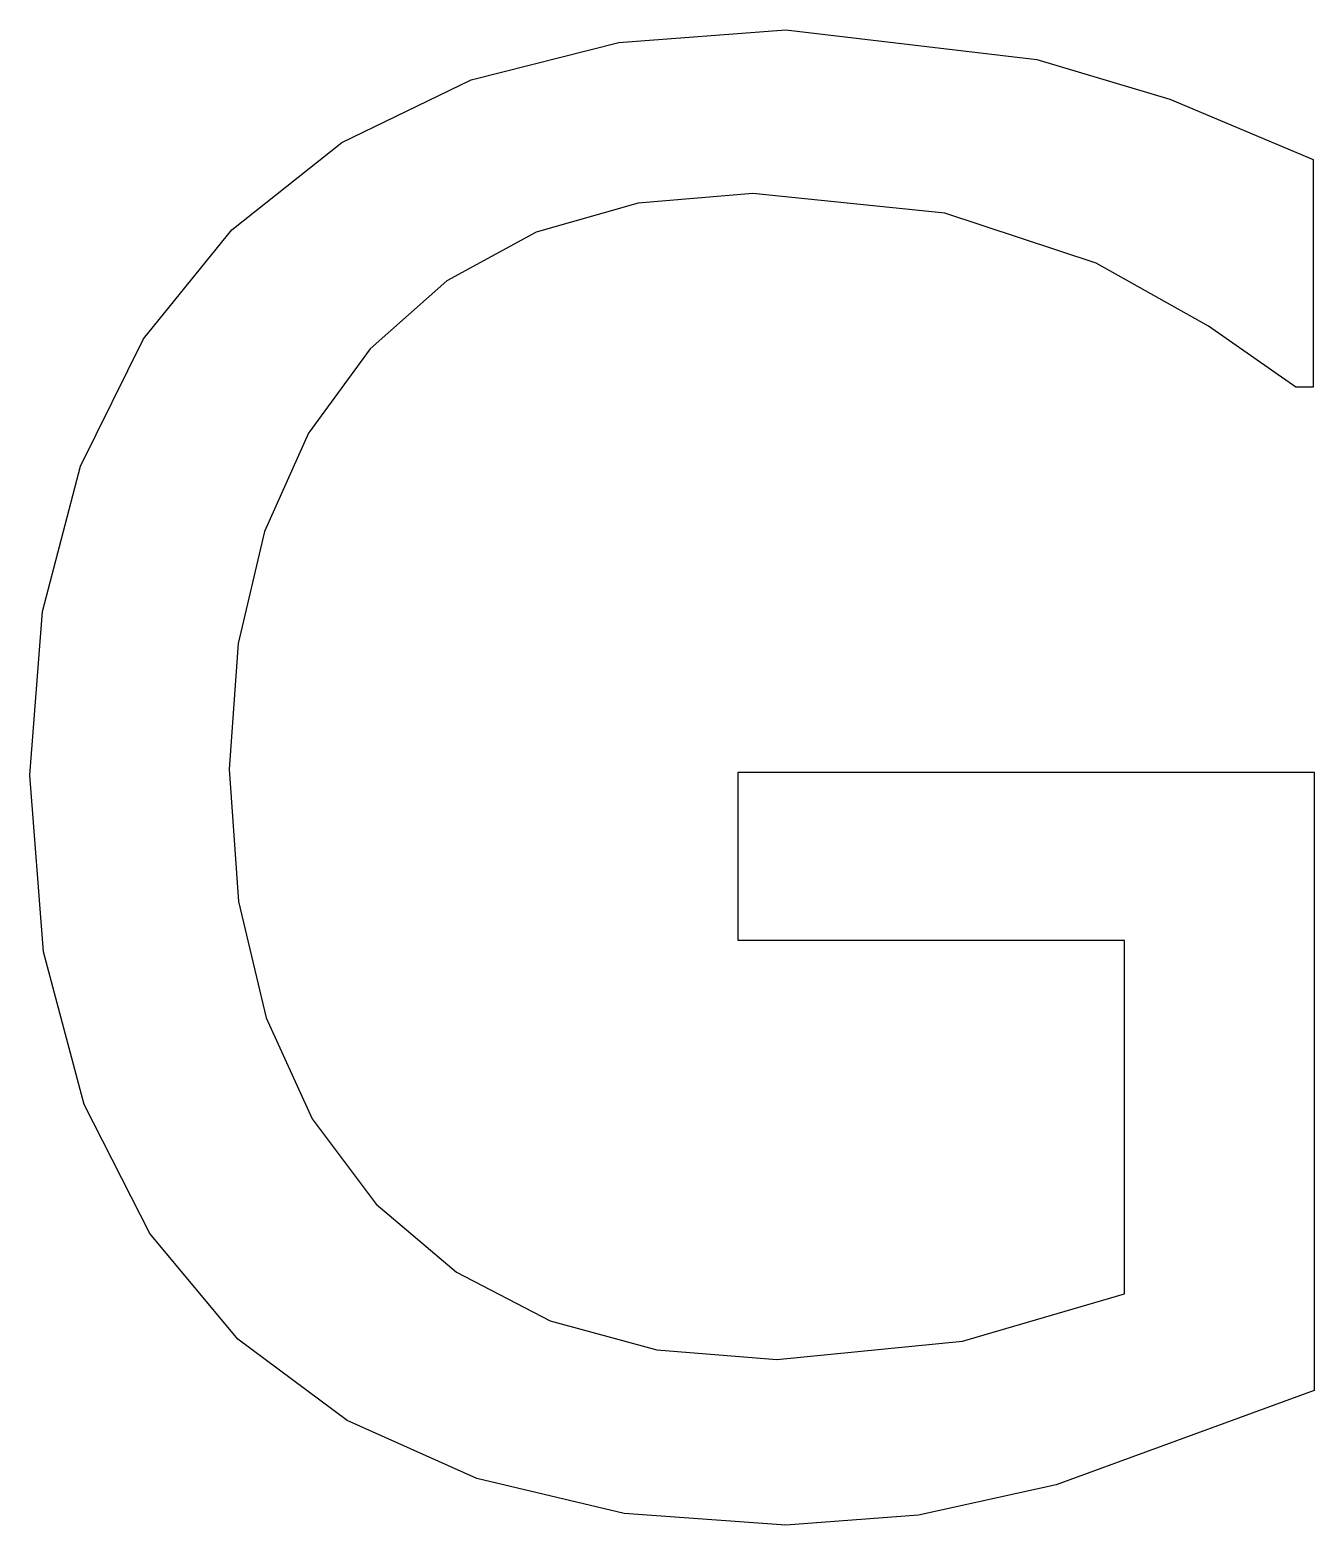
# Model space of a CAD drawing. Header units: metres. Extents: x -82 to 82, y 0 to 191.
import ezdxf

# ---------------------------------------------------------------- set-up
doc = ezdxf.new("R2010")
doc.units = ezdxf.units.M

msp = doc.modelspace()

# ---------------------------------------------------------------- linework, layer by layer
at = {"layer": 'COMPONENT0'}
for p, q in [((-6.76, 189), (14.49, 190.59)), ((14.49, 190.59), (46.51, 186.83)), ((-25.61, 184.22), (-6.76, 189)), ((46.51, 186.83), (63.48, 181.76)), ((-42.07, 176.26), (-25.61, 184.22)), ((63.48, 181.76), (81.73, 174.06)), ((-56.13, 165.12), (-42.07, 176.26)), ((81.73, 174.06), (81.73, 145.07)), ((10.3, 169.74), (-4.31, 168.51)), ((34.79, 167.22), (10.3, 169.74)), ((-4.31, 168.51), (-17.32, 164.79)), ((54.09, 160.86), (34.79, 167.22)), ((-67.38, 151.22), (-56.13, 165.12)), ((-17.32, 164.79), (-28.71, 158.61)), ((68.4, 152.84), (54.09, 160.86)), ((-28.71, 158.61), (-38.49, 149.95)), ((79.51, 145.07), (68.4, 152.84)), ((-75.42, 135), (-67.38, 151.22)), ((-38.49, 149.95), (-46.34, 139.17)), ((81.73, 145.07), (79.51, 145.07)), ((-46.34, 139.17), (-51.95, 126.65)), ((-80.24, 116.46), (-75.42, 135)), ((-51.95, 126.65), (-55.32, 112.37)), ((-81.85, 95.6), (-80.24, 116.46)), ((-55.32, 112.37), (-56.44, 96.34)), ((-80.12, 73.08), (-81.85, 95.6)), ((-56.44, 96.34), (-55.27, 79.51)), ((8.45, 74.51), (8.45, 95.97)), ((8.45, 95.97), (81.85, 95.97)), ((81.85, 95.97), (81.85, 17.15)), ((-55.27, 79.51), (-51.75, 64.66)), ((57.67, 74.51), (8.45, 74.51)), ((57.67, 29.48), (57.67, 74.51)), ((-74.94, 53.6), (-80.12, 73.08)), ((-51.75, 64.66), (-45.89, 51.78)), ((-66.58, 37.15), (-74.94, 53.6)), ((-45.89, 51.78), (-37.69, 40.89)), ((-37.69, 40.89), (-27.46, 32.23)), ((-55.33, 23.69), (-66.58, 37.15)), ((-27.46, 32.23), (-15.54, 26.04)), ((37.01, 23.44), (57.67, 29.48)), ((-15.54, 26.04), (-1.93, 22.33)), ((-41.42, 13.32), (-55.33, 23.69)), ((13.38, 21.09), (37.01, 23.44)), ((-1.93, 22.33), (13.38, 21.09)), ((81.85, 17.15), (48.97, 5.12)), ((-24.86, 5.92), (-41.42, 13.32)), ((-6.08, 1.48), (-24.86, 5.92)), ((48.97, 5.12), (31.44, 1.28)), ((14.49, 0), (-6.08, 1.48)), ((31.44, 1.28), (14.49, 0))]:
    msp.add_line(p, q, dxfattribs=at)

doc.saveas('drawing.dxf')
